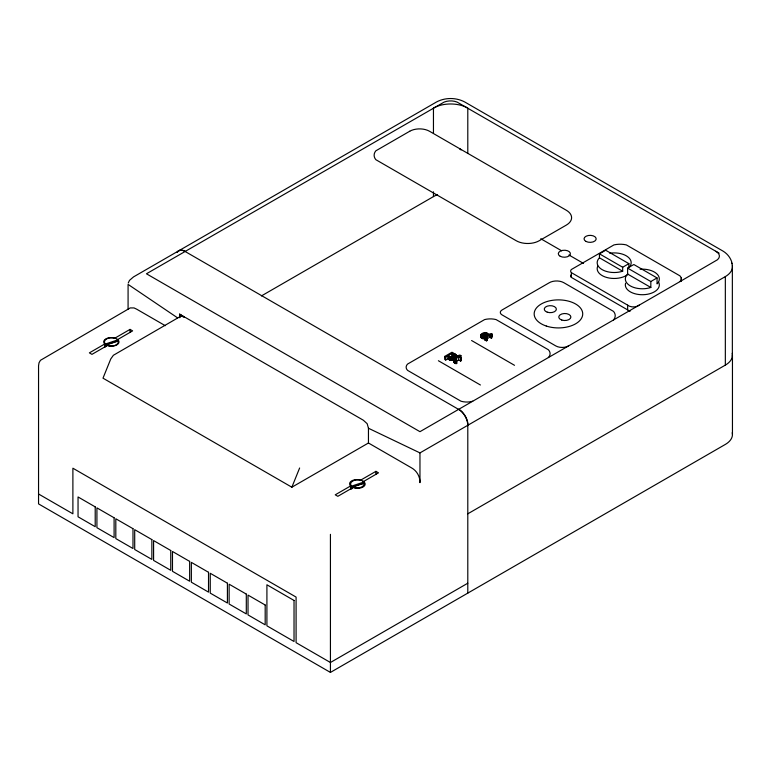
<?xml version="1.0" encoding="UTF-8"?>
<svg xmlns="http://www.w3.org/2000/svg" width="771" height="771" viewBox="0 0 771 771"><rect width="100%" height="100%" fill="white"/><g stroke="black" fill="none" stroke-linecap="round" stroke-linejoin="round"><path stroke-width="1.16" d="M179.585 316.341L179.585 314.125L184.481 317.006A7.951 4.587 60 0 0 183.064 316.63M630.119 311.224A6.843 3.951 0 0 1 627.642 309.894L571.388 277.415L571.388 272.655A5.513 3.18 0 0 1 571.388 269.493L613.947 244.918A16.451 9.503 0 0 1 626.36 244.918L679.926 275.845L681.275 277.733L681.256 279.777L679.877 281.656L419.964 431.683L146.451 273.782L444.173 102.071A11.237 6.486 0 0 1 457.068 102.071L719.083 253.158M453.859 358.843L455.362 360.423L456.817 360.202L456.817 363.18L456.075 363.681C451.825 362.948 453.608 356.318 457.627 356.356L456.914 355.951L459.901 355.046L460.952 355.653L460.952 358.631M453.83 362.081L454.668 361.04M104.76 347.307L105.126 346.487L105.984 346.536M350.93 489.431L351.306 488.621L352.154 488.66M482.367 334.469L482.232 335.732L484.631 336.378L484.631 338.218L482.694 338.633L480.776 337.235C479.331 332.937 486.52 330.836 488.544 334.18L487.503 334.778C488.727 338.026 484.169 332.889 482.367 336.301L482.367 334.469L484.121 333.457L486.328 333.38L487.503 334.778M492.043 335.857L491.272 336.31L489.73 335.414L486.472 337.303L486.135 337.9L487.368 338.508L487.368 340.339L486.578 340.849C482.646 340.03 485.855 334.643 488.881 334.922L488.313 334.595L489.084 334.151L491.243 333.564L492.081 334.055L492.043 337.698L491.272 338.141L489.73 337.245L487.108 338.758M484.853 339.529L485.422 338.787M128.256 283.005L129.518 280.345L133.508 276.914L436.588 101.936C445.166 97.397 456.075 97.397 464.653 101.936L723.092 251.144C727.641 253.881 731.072 258.41 732.161 263.634M184.481 317.006L180.877 316.139L113.395 355.267L110.764 358.949L102.996 378.175L291.862 487.214L299.63 467.987M179.73 317.739L180.877 316.139L179.585 315.329M481.624 335.655L480.776 337.235M456.991 360.915L458.678 359.941L460.615 361.059L461.357 360.626L461.357 357.657L460.615 358.081L458.678 356.963L455.256 359.113L456.817 360.202M447.961 355.768C450.64 360.905 460.836 353.87 452.461 353.166L453.02 352.848L451.97 352.241L444.674 356.443L444.674 359.421L445.734 360.028L447.961 358.737L447.961 355.768L445.734 357.05L444.674 356.443M599.452 253.842L622.669 267.238L622.669 271.209A17.001 9.811 0 0 1 602.161 269.648A17.001 9.811 0 0 1 599.452 257.803L599.452 253.842L605.678 250.247L628.895 263.653L628.895 267.614A17.001 9.811 0 0 0 627.661 256.733A17.001 9.811 0 0 0 609.774 253.235M628.895 263.653L622.669 267.238M627.613 268.115L650.83 281.521L650.83 287.467A17.001 9.811 0 0 1 630.312 285.906A17.001 9.811 0 0 1 627.613 274.062L627.613 268.115L633.839 264.52L657.056 277.926L657.056 283.873A17.001 9.811 0 0 0 656.468 273.512A17.001 9.811 0 0 0 640.113 269.233M657.056 277.926L650.83 281.521M484.853 337.698L486.578 339.018L487.368 338.508M480.747 335.028L482.203 336.638L483.639 337.014L484.631 336.378M104.731 344.001L89.378 352.867L91.951 354.361L107.304 345.495A7.286 4.202 0 0 0 116.151 344.849A7.286 4.202 0 0 0 117.308 339.77L132.622 330.875L130.048 329.39L114.696 338.257A7.286 4.202 0 0 0 105.849 338.903A7.286 4.202 0 0 0 104.692 343.972L104.731 346.979M261.408 295.929L433.456 196.605A24.277 14.023 0 0 1 437.581 194.687M451.71 353.6L448.693 355.344C450.65 359.296 458.196 353.773 451.71 353.6L451.71 356.578L452.943 356.78L452.943 353.802M492.081 334.055L490.491 334.971L492.081 335.886M460.952 355.653L459.42 356.539L461.357 357.657M291.862 487.214L368.451 442.997L411.377 467.775C416.754 470.676 420.137 476.545 419.964 482.646L419.964 452.905L725.338 276.596A24.277 14.023 0 0 0 731.621 263.056M679.916 281.608L717.377 259.798A11.237 6.486 0 0 0 717.377 252.358L715.748 251.24M350.603 485.961L335.24 494.818L337.823 496.312L353.176 487.445A7.286 4.202 0 0 0 362.023 486.8A7.286 4.202 0 0 0 363.18 481.721L378.494 472.825L375.92 471.341L360.558 480.208A7.286 4.202 0 0 0 351.721 480.853A7.286 4.202 0 0 0 350.564 485.923L350.603 488.93M467.795 513.814L725.338 365.117A24.277 14.023 0 0 0 732.238 353.378M467.795 583.204L330.431 662.501L296.093 642.677L296.093 597.082L72.888 468.209L72.888 513.814L38.55 493.989M165.283 325.69L136.66 309.171L134.038 307.928L130.222 307.928L40.458 360.308L39.022 362.784L38.55 365.82L38.55 503.897L330.431 672.418L725.338 444.424A24.277 14.023 0 0 0 732.238 432.685M454.688 359.691L451.074 360.452L447.961 358.737M105.396 344.011L118.011 339.809A7.286 4.202 0 0 0 108.065 338.267A7.286 4.202 0 0 0 105.396 344.011L105.396 345.003L106.552 345.871L106.552 344.878L118.744 340.821A7.286 4.202 0 0 1 115.351 345.553A7.286 4.202 0 0 1 106.552 344.878M105.396 345.003L118.011 340.792M351.576 486.135L364.191 481.933A7.286 4.202 0 0 0 354.236 480.391A7.286 4.202 0 0 0 351.576 486.135L351.576 487.127L352.733 488.004L352.733 487.012L364.914 482.945A7.286 4.202 0 0 1 361.522 487.677A7.286 4.202 0 0 1 352.733 487.012M351.576 487.127L363.141 483.272M362.476 483.668L363.035 483.494M484.631 338.218L483.484 338.112M487.368 340.339L487.108 336.927M456.817 363.18L455.806 362.784M185.213 317.373L363.305 420.195L367.169 423.693L368.451 428.252L419.964 452.905M599.452 257.803L622.669 271.209M627.613 274.062L650.83 287.467M540.779 238.74L561.635 250.777M568.931 254.999L583.531 263.422M571.388 272.655L627.642 305.133A6.843 3.951 0 0 0 639.159 305.133M471.592 340.522L514.517 365.309M438.391 360.732L480.41 384.999M179.585 314.607L181.879 316.014M179.585 314.125L183.161 316.332M177.609 317.874L128.082 284.393L128.082 309.373M455.083 356.838L455.854 357.493M732.45 355.209L732.45 434.507M732.354 265.465L732.354 356.433M725.338 276.596L725.338 365.117M681.275 277.733L681.275 281.299M627.642 305.133L627.642 309.894M491.272 336.31L491.272 338.141M489.73 335.414L489.73 337.245M487.291 334.18L487.407 336.339M487.05 333.843L487.05 335.674M486.674 333.544L486.674 335.375M486.578 339.018L486.578 340.849M486.328 333.38L486.328 335.212M486.472 337.303L486.472 339.134M485.942 333.274L485.942 335.115M485.981 338.806L485.981 340.637M485.528 333.236L485.528 335.067M485.489 338.565L485.489 340.397M485.19 338.363L485.19 340.194M485.075 333.245L485.075 335.077M485.123 337.206L485.123 339.047M484.93 337.457L484.988 339.982M484.602 333.323L484.602 335.154M484.121 333.457L484.121 335.289M483.629 333.65L483.629 335.481M483.639 337.014L483.639 338.845M483.138 333.91L483.138 335.742M483.166 336.917L483.166 338.748M482.704 334.19L482.704 336.021M482.694 336.802L482.694 338.633M482.203 336.638L482.203 338.479M481.721 336.407L481.721 338.247M481.277 336.098L481.277 337.929M481.162 334.238L481.162 336.069M480.873 334.643L480.959 337.592M467.795 153.535L467.795 108.085A24.277 14.023 0 0 0 433.456 108.085L433.456 133.2M467.795 593.121L467.795 425.293A12.991 7.498 60 0 0 458.6 409.382L185.098 251.471A12.991 7.498 60 0 0 177.137 252.184M460.615 358.081L460.615 361.059M458.678 356.963L458.678 359.941M456.143 358.428L456.143 360.414M456.018 354.872L456.018 357.85M456.075 360.703L456.075 363.681M455.854 354.515L455.902 358.602M455.545 354.178L455.632 357.985M455.536 358.794L455.536 360.78M455.362 360.423L455.362 363.392M455.227 356.366L455.227 359.334M454.688 356.722L454.688 358.698M454.755 360.115L454.755 363.093M454.379 359.864L454.379 362.842M454.292 354.429L454.292 356.414M454.283 358.322L454.283 361.3M454.1 359.614L454.1 362.592M453.974 354.207L453.974 356.192M454.013 357.06L453.917 362.331M453.493 353.976L453.493 356.954M453.309 357.301L453.309 360.279M452.577 357.455L452.577 360.423M451.825 357.513L451.825 360.481M451.074 357.484L451.074 360.452M450.38 357.368L450.38 360.336M449.744 357.166L449.744 360.134M449.146 356.877L449.146 359.855M448.414 356.347L448.414 359.325M445.734 357.05L445.734 360.028M433.456 191.815L433.456 196.605M375.92 471.341L375.92 474.31M368.451 428.252L368.451 442.997M363.141 481.692L363.141 483.677M330.431 534.332L330.431 672.418M130.048 329.39L130.048 332.359M177.388 252.088A13.117 7.575 60 0 1 185.319 251.346M458.822 409.247A13.117 7.575 60 0 1 468.016 425.168M571.388 277.415A5.513 3.18 0 0 1 570.839 275.016M548.393 357.542A14.138 8.163 0 0 0 548.393 349.774L496.081 319.579A14.1 8.144 0 0 0 484.631 319.579L407.589 364.057A11.016 6.361 0 0 0 407.589 370.379L460.991 401.209A12.587 7.267 0 0 0 472.739 401.209M628.105 274.283A17.001 9.811 0 0 1 606.989 277.55A17.001 9.811 0 0 1 597.756 266.12M658.752 282.379A17.001 9.811 0 0 1 643.072 294.715A17.001 9.811 0 0 1 625.599 283.208M613.523 319.936A16.914 9.763 0 0 0 613.523 311.397L563.823 282.697A10.254 5.917 0 0 0 548.942 282.928L502.037 309.99A5.985 3.46 0 0 0 502.037 314.876L555.795 345.919A8.992 5.195 0 0 0 568.516 345.919M409.738 131.243L375.824 150.827A18.128 10.466 0 0 0 375.824 159.674L516.262 240.754A16.21 9.358 0 0 0 539.189 240.754L566.242 225.142A18.292 10.563 0 0 0 566.242 210.204L429.476 131.243A13.955 8.057 0 0 0 409.738 131.243M460.123 149.189L461.01 149.757L460.123 149.189M294.03 600.455L266.911 584.784L266.911 625.83L294.03 641.491L294.03 600.455M95.209 506.875L78.044 496.958L78.044 516.792L95.209 526.699L95.209 506.875M114.098 517.775L96.924 507.867L96.924 527.692L114.098 537.609L114.098 517.775M132.988 528.684L115.814 518.767L115.814 538.592L132.988 548.509L132.988 528.684M151.868 539.584L134.703 529.677L134.703 549.501L151.868 559.409L151.868 539.584M170.757 550.494L153.583 540.577L153.583 560.401L170.757 570.318L170.757 550.494M189.647 561.394L172.473 551.477L172.473 571.311L189.647 581.218L189.647 561.394M208.527 572.294L191.362 562.387L191.362 582.211L208.527 592.128L208.527 572.294M227.416 583.204L210.252 573.287L210.252 593.121L227.416 603.028L227.416 583.204M246.306 594.104L229.132 584.196L229.132 604.021L246.306 613.928L246.306 594.104M265.185 605.013L248.021 595.096L248.021 614.921L265.185 624.838L265.185 605.013M585.96 241.419A6.072 3.508 0 0 0 596.022 239.646A6.072 3.508 0 0 0 588.34 235.502A6.072 3.508 0 0 0 585.96 241.419M560.199 256.28A6.072 3.508 0 0 0 570.261 254.526A6.072 3.508 0 0 0 562.589 250.373A6.072 3.508 0 0 0 560.199 256.28M546.302 326.046A24.277 14.023 0 0 0 582.722 313.903A24.277 14.023 0 0 0 546.302 301.76A24.277 14.023 0 0 0 546.302 326.046M547.275 312.197A6.072 3.508 0 0 0 556.373 309.171A6.072 3.508 0 0 0 547.275 306.135A6.072 3.508 0 0 0 547.275 312.197M561.789 320.052A6.072 3.508 0 0 0 570.897 317.016A6.072 3.508 0 0 0 561.789 313.98A6.072 3.508 0 0 0 561.789 320.052"/></g></svg>
